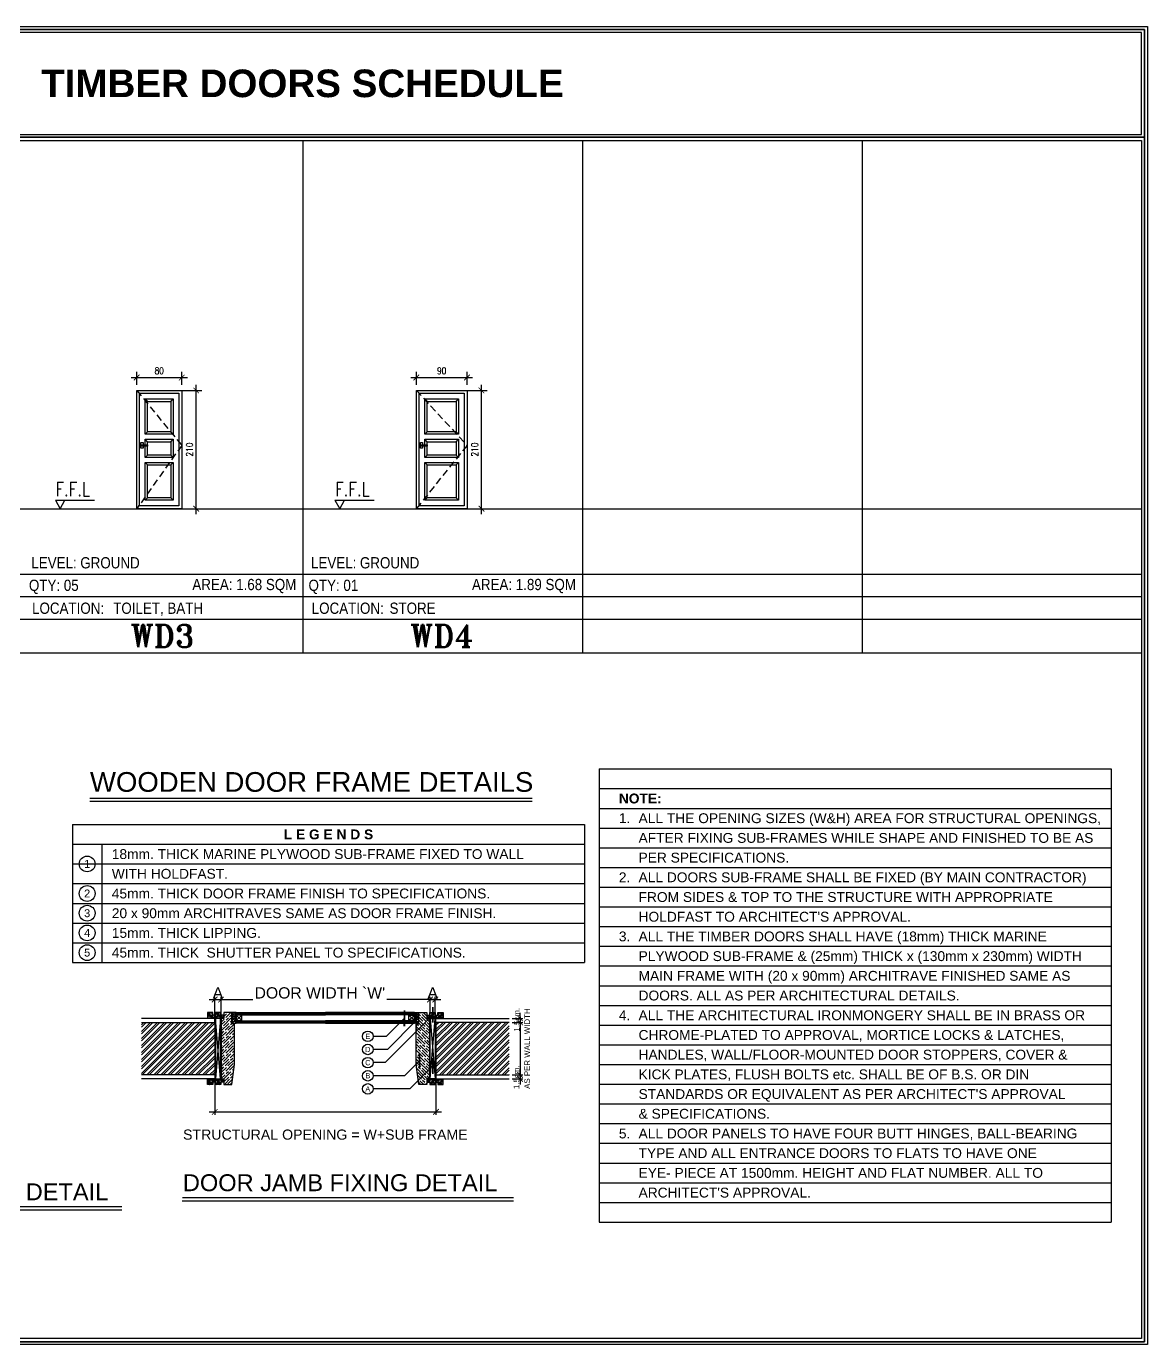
# Model space of a CAD drawing. Header units: centimetres. Extents: x 0 to 3002, y -2342 to 0.
# Drawn here: x 1010 to 3002, y -2342 to 0 of the extents above; entities that cross this region are included whole.
import ezdxf
from ezdxf.enums import TextEntityAlignment as Align

# ---------------------------------------------------------------- set-up
doc = ezdxf.new("R2010")
doc.units = ezdxf.units.CM
doc.header["$LTSCALE"] = 100
doc.header["$MEASUREMENT"] = 0
doc.header["$PDMODE"] = 67
doc.linetypes.add('HIDDEN', pattern=[0.375, 0.25, -0.125])
for name, color, linetype in [('DIM', 1, 'Continuous'), ('DIM IN', 1, 'Continuous'), ('DOOR', 1, 'Continuous'), ('ELEV.3', 2, 'Continuous'), ('FRAME', 7, 'Continuous'), ('HATCH', 8, 'Continuous'), ('KERBSTONE', 11, 'Continuous'), ('LVL', 2, 'Continuous'), ('MTEXT-1', 3, 'Continuous'), ('SCHEDULE LINES-01', 2, 'Continuous'), ('SCHEDULE LINES-02', 8, 'Continuous'), ('SCHEDULE LINES-03', 3, 'Continuous'), ('TEXT', 3, 'Continuous'), ('TXT', 7, 'Continuous'), ('WALL-02', 3, 'Continuous'), ('WALL-03', 2, 'Continuous'), ('WINDOW', 1, 'Continuous')]:
    doc.layers.add(name, color=color, linetype=linetype)
doc.styles.add('ART', font='arial.ttf')
doc.styles.add('ART-PS-1', font='arial.ttf', dxfattribs={"height": 20})
doc.styles.add('ART-PS-2', font='arialbd.ttf', dxfattribs={"height": 20})
doc.styles.add('ASA', font='romans.shx', dxfattribs={"width": 0.8})
doc.styles.add('DIM-TXT', font='arial.ttf')
doc.styles.add('ROMANS', font='romans')
doc.styles.add('ROMANT', font='romant__.ttf', dxfattribs={"width": 0.75, "height": 12})
doc.styles.add('S2', font='ROMANS.shx', dxfattribs={"width": 0.85, "height": 7.5})
doc.styles.add('WMF-Arial0', font='arialbd.ttf')
doc.dimstyles.new('AS-17-100', dxfattribs={"dimtxt": 18, "dimasz": 10, "dimexe": 10, "dimexo": 10, "dimgap": 6, "dimtad": 1, "dimtoh": 1, "dimdec": 0, "dimdsep": 46, "dimtxsty": 'ROMANS', "dimblk1": 'ARCHTICK', "dimblk2": 'ARCHTICK', "dimsah": 1, "dimcen": 25, "dimdle": 10, "dimclrd": 1, "dimclre": 1, "dimclrt": 2, "dimadec": 0, "dimazin": 0, "dimtfac": 1, "dimtdec": 0, "dimtofl": 0, "dimtmove": 2, "dimatfit": 3, "dimldrblk": 'ARCHTICK', "dimfxl": 1, "dimtolj": 1, "dimtzin": 0, "dimarcsym": 0})
doc.dimstyles.new('AS-20-100-FM', dxfattribs={"dimscale": 0, "dimtxt": 20, "dimasz": 15, "dimexe": 15, "dimexo": 10, "dimgap": 5, "dimtad": 1, "dimtoh": 1, "dimdec": 0, "dimlfac": 0.393701, "dimzin": 1, "dimdsep": 46, "dimlunit": 3, "dimtxsty": 'ASA', "dimblk1": 'ARCHTICK', "dimblk2": 'ARCHTICK', "dimsah": 1, "dimcen": 15, "dimdle": 15, "dimclrd": 1, "dimclre": 1, "dimclrt": 3, "dimadec": 0, "dimazin": 0, "dimtfac": 1, "dimtdec": 0, "dimtmove": 2, "dimatfit": 3, "dimldrblk": 'ARCHTICK', "dimfxl": 1, "dimtolj": 1, "dimtzin": 0, "dimarcsym": 0})
doc.dimstyles.new('DIM-2', dxfattribs={"dimscale": 0, "dimtxt": 18, "dimasz": 10, "dimexe": 5, "dimexo": 5, "dimgap": 5, "dimtad": 1, "dimdec": 0, "dimlfac": -0.393701, "dimzin": 1, "dimdsep": 46, "dimtxsty": 'DIM-TXT', "dimblk1": 'ARCHTICK', "dimblk2": 'ARCHTICK', "dimsah": 1, "dimcen": 15, "dimdle": 10, "dimclrd": 1, "dimclre": 1, "dimclrt": 3, "dimadec": 0, "dimazin": 0, "dimtfac": 1, "dimtdec": 0, "dimtmove": 2, "dimatfit": 3, "dimldrblk": 'ARCHTICK', "dimfxl": 1, "dimtolj": 1, "dimtzin": 0, "dimarcsym": 0})
pattern_1 = [(45, (303.569, 1956.637), (-6.18749, 6.18749), []), (45, (307.694, 1956.637), (-6.18749, 6.18749), [])]

# ---------------------------------------------------------------- blocks, each defined once
blk = doc.blocks.new('1W1W1W')
at = {"layer": 'SCHEDULE LINES-01'}
for points in [[(-40875.4, 1395.7, 0), (-40875.4, 3737.3, 0), (-37873.2, 3737.3, 0), (-37873.2, 1395.7, 0)], [(-40875.4, 1395.7, 0), (-40875.4, 3737.3, 0), (-37873.2, 3737.3, 0), (-37873.2, 1395.7, 0)], [(-40875.4, 1395.7, 0), (-40875.4, 3737.3, 0), (-37873.2, 3737.3, 0), (-37873.2, 1395.7, 0)], [(-40864.8, 1406.4, 0), (-40864.8, 3534.8, 0), (-37883.8, 3534.8, 0), (-37883.8, 1406.4, 0)], [(-40864.8, 1406.4, 0), (-40864.8, 3534.8, 0), (-37883.8, 3534.8, 0), (-37883.8, 1406.4, 0)], [(-40864.8, 1406.4, 0), (-40864.8, 3534.8, 0), (-37883.8, 3534.8, 0), (-37883.8, 1406.4, 0)]]:
    blk.add_polyline3d(points, close=True, dxfattribs=at)
blk.add_polyline3d([(-40864.8, 3545.5, 0), (-37883.8, 3545.5, 0), (-37883.8, 3726.6, 0), (-40864.8, 3726.6, 0)], dxfattribs=at)
blk.add_polyline3d([(-40864.8, 3545.5, 0), (-37883.8, 3545.5, 0), (-37883.8, 3726.6, 0), (-40864.8, 3726.6, 0)], dxfattribs=at)
blk.add_polyline3d([(-40864.8, 3545.5, 0), (-37883.8, 3545.5, 0), (-37883.8, 3726.6, 0), (-40864.8, 3726.6, 0)], dxfattribs=at)
at = {"layer": 'SCHEDULE LINES-02', "elevation": 0}
blk.add_lwpolyline([(-40870.1, 3731.9), (-37878.5, 3731.9), (-37878.5, 3540.2), (-37878.5, 1401), (-40870.1, 1401), (-40870.1, 3540.2), (-40870.1, 3731.9), (-37878.5, 3731.9), (-37878.5, 3540.2), (-37878.5, 1401), (-40870.1, 1401), (-40870.1, 3540.2), (-40870.1, 1401), (-37878.5, 1401), (-37878.5, 3540.2), (-37878.5, 3731.9)], close=True, dxfattribs=at)
at = {"layer": 'SCHEDULE LINES-02'}
blk.add_polyline3d([(-37878.5, 3540.2, 0), (-40870.1, 3540.2, 0)], close=True, dxfattribs=at)
blk.add_polyline3d([(-37878.5, 3540.2, 0), (-40870.1, 3540.2, 0)], close=True, dxfattribs=at)
blk.add_polyline3d([(-37878.5, 3540.2, 0), (-40870.1, 3540.2, 0)], close=True, dxfattribs=at)
blk = doc.blocks.new('_ARCHTICK')
at = {"color": 0, "linetype": 'ByBlock', "const_width": 0.15}
blk.add_lwpolyline([(-0.5, -0.5), (0.5, 0.5)], dxfattribs=at)
blk = doc.blocks.new('*D24')
at = {"layer": 'Defpoints', "color": 0, "transparency": 16777216}
for p in [(1286.1, -623.7), (1206.1, -646.7, 0), (1286.1, -646.7, 0)]:
    blk.add_point(p, dxfattribs=at)
at = {"layer": 'DIM IN', "color": 1, "lineweight": -2, "transparency": 16777216}
for p, q in [((1196.1, -623.7), (1296.1, -623.7)), ((1206.1, -636.7), (1206.1, -613.7)), ((1286.1, -636.7), (1286.1, -613.7))]:
    blk.add_line(p, q, dxfattribs=at)
at = {"layer": 'DIM IN', "color": 1, "lineweight": -2, "transparency": 16777216, "xscale": 10, "yscale": 10, "zscale": 10, "rotation": 180}
blk.add_blockref('_ARCHTICK', (1206.1, -623.7), dxfattribs=at)
at = {"layer": 'DIM IN', "color": 1, "lineweight": -2, "transparency": 16777216, "xscale": 10, "yscale": 10, "zscale": 10}
blk.add_blockref('_ARCHTICK', (1286.1, -623.7), dxfattribs=at)
at = {"layer": 'DIM IN', "color": 2, "transparency": 16777216, "insert": (1246.1, -611.7), "char_height": 12, "attachment_point": 5, "style": 'ASA'}
blk.add_mtext('\\A1;80', dxfattribs=at)
blk = doc.blocks.new('*D23')
at = {"layer": 'Defpoints', "color": 0, "transparency": 16777216}
for p in [(1267.6, -646.7, 0), (1311.7, -646.7), (1267.6, -856.7, 0)]:
    blk.add_point(p, dxfattribs=at)
at = {"layer": 'DIM IN', "color": 1, "lineweight": -2, "transparency": 16777216}
for p, q in [((1277.6, -646.7), (1321.7, -646.7)), ((1311.7, -866.7), (1311.7, -636.7)), ((1277.6, -856.7), (1321.7, -856.7))]:
    blk.add_line(p, q, dxfattribs=at)
at = {"layer": 'DIM IN', "color": 1, "lineweight": -2, "transparency": 16777216, "xscale": 10, "yscale": 10, "zscale": 10}
for p, rotation in [((1311.7, -646.7), 90), ((1311.7, -856.7), 270)]:
    blk.add_blockref('_ARCHTICK', p, dxfattribs=dict(at, rotation=rotation))
at = {"layer": 'DIM IN', "color": 2, "transparency": 16777216, "insert": (1299.7, -751.7), "char_height": 12, "attachment_point": 5, "rotation": 90, "style": 'ASA'}
blk.add_mtext('\\A1;210', dxfattribs=at)
blk = doc.blocks.new('*D4')
at = {"layer": 'Defpoints', "color": 0, "transparency": 16777216}
for p in [(429.6, 2090.6), (418.3, 2057), (429.6, 2057)]:
    blk.add_point(p, dxfattribs=at)
at = {"layer": 'DIM', "color": 1, "lineweight": -2, "transparency": 16777216}
for p, q in [((408.3, 2090.6), (439.6, 2090.6)), ((418.3, 2062), (418.3, 2095.6)), ((429.6, 2062), (429.6, 2095.6))]:
    blk.add_line(p, q, dxfattribs=at)
at = {"layer": 'DIM', "color": 1, "lineweight": -2, "transparency": 16777216, "xscale": 10, "yscale": 10, "zscale": 10, "rotation": 180}
blk.add_blockref('_ARCHTICK', (418.3, 2090.6), dxfattribs=at)
at = {"layer": 'DIM', "color": 1, "lineweight": -2, "transparency": 16777216, "xscale": 10, "yscale": 10, "zscale": 10}
blk.add_blockref('_ARCHTICK', (429.6, 2090.6), dxfattribs=at)
at = {"layer": 'DIM', "color": 3, "transparency": 16777216, "insert": (423.9, 2102.2), "char_height": 20, "attachment_point": 5, "style": 'DIM-TXT'}
blk.add_mtext('\\A1;A', dxfattribs=at)
blk = doc.blocks.new('*D5')
at = {"layer": 'Defpoints', "color": 0, "transparency": 16777216}
for p in [(800.8, 2090.6), (429.6, 2057), (800.8, 2057)]:
    blk.add_point(p, dxfattribs=at)
at = {"layer": 'DIM', "color": 1, "lineweight": -2, "transparency": 16777216}
for p, q in [((419.6, 2090.6), (485.8, 2090.6)), ((429.6, 2062), (429.6, 2095.6)), ((810.8, 2090.6), (724.2, 2090.6)), ((800.8, 2062), (800.8, 2095.6))]:
    blk.add_line(p, q, dxfattribs=at)
at = {"layer": 'DIM', "color": 1, "lineweight": -2, "transparency": 16777216, "xscale": 10, "yscale": 10, "zscale": 10, "rotation": 180}
blk.add_blockref('_ARCHTICK', (429.6, 2090.6), dxfattribs=at)
at = {"layer": 'DIM', "color": 1, "lineweight": -2, "transparency": 16777216, "xscale": 10, "yscale": 10, "zscale": 10}
blk.add_blockref('_ARCHTICK', (800.8, 2090.6), dxfattribs=at)
at = {"layer": 'DIM', "color": 3, "transparency": 16777216, "insert": (605, 2102.2), "char_height": 20, "attachment_point": 5, "style": 'DIM-TXT'}
blk.add_mtext("\\A1;DOOR WIDTH `W'", dxfattribs=at)
blk = doc.blocks.new('*D6')
at = {"layer": 'Defpoints', "color": 0, "transparency": 16777216}
for p in [(810.1, 2090.6), (800.8, 2057), (810.1, 2057)]:
    blk.add_point(p, dxfattribs=at)
at = {"layer": 'DIM', "color": 1, "lineweight": -2, "transparency": 16777216}
for p, q in [((800.8, 2090.6), (790.8, 2090.6)), ((800.8, 2062), (800.8, 2095.6)), ((800.8, 2090.6), (810.1, 2090.6)), ((810.1, 2062), (810.1, 2095.6)), ((810.1, 2090.6), (820.1, 2090.6))]:
    blk.add_line(p, q, dxfattribs=at)
at = {"layer": 'DIM', "color": 1, "lineweight": -2, "transparency": 16777216, "xscale": 10, "yscale": 10, "zscale": 10}
blk.add_blockref('_ARCHTICK', (800.8, 2090.6), dxfattribs=at)
at = {"layer": 'DIM', "color": 1, "lineweight": -2, "transparency": 16777216, "xscale": 10, "yscale": 10, "zscale": 10, "rotation": 180}
blk.add_blockref('_ARCHTICK', (810.1, 2090.6), dxfattribs=at)
at = {"layer": 'DIM', "color": 3, "transparency": 16777216, "insert": (805.5, 2102.2), "char_height": 20, "attachment_point": 5, "style": 'DIM-TXT'}
blk.add_mtext('\\A1;A', dxfattribs=at)
blk = doc.blocks.new('*D12')
at = {"layer": 'Defpoints', "color": 0, "transparency": 16777216}
for p in [(941.7, 2057), (941.7, 2050), (960.8, 2050)]:
    blk.add_point(p, dxfattribs=at)
at = {"layer": 'DIM', "color": 1, "lineweight": -2, "transparency": 16777216}
for p, q in [((960.8, 2057), (960.8, 2067)), ((946.7, 2057), (965.8, 2057)), ((946.7, 2050), (965.8, 2050)), ((960.8, 2057), (960.8, 2050)), ((960.8, 2050), (960.8, 2040))]:
    blk.add_line(p, q, dxfattribs=at)
at = {"layer": 'DIM', "color": 1, "lineweight": -2, "transparency": 16777216, "xscale": 10, "yscale": 10, "zscale": 10}
for p, rotation in [((960.8, 2057), 270), ((960.8, 2050), 90)]:
    blk.add_blockref('_ARCHTICK', p, dxfattribs=dict(at, rotation=rotation))
at = {"layer": 'DIM', "color": 3, "transparency": 16777216, "insert": (955, 2054.6), "char_height": 10, "attachment_point": 5, "rotation": 90, "style": 'DIM-TXT'}
blk.add_mtext('\\A1;1.5cm.', dxfattribs=at)
blk = doc.blocks.new('*D13')
at = {"layer": 'Defpoints', "color": 0, "transparency": 16777216}
for p in [(941.7, 2050), (941.7, 1956.6), (960.8, 1956.6)]:
    blk.add_point(p, dxfattribs=at)
at = {"layer": 'DIM', "color": 1, "lineweight": -2, "transparency": 16777216}
for p, q in [((946.7, 2050), (965.8, 2050)), ((960.8, 2060), (960.8, 1946.6)), ((946.7, 1956.6), (965.8, 1956.6))]:
    blk.add_line(p, q, dxfattribs=at)
at = {"layer": 'DIM', "color": 1, "lineweight": -2, "transparency": 16777216, "xscale": 10, "yscale": 10, "zscale": 10}
for p, rotation in [((960.8, 2050), 90), ((960.8, 1956.6), 270)]:
    blk.add_blockref('_ARCHTICK', p, dxfattribs=dict(at, rotation=rotation))
at = {"layer": 'DIM', "color": 3, "transparency": 16777216, "insert": (973.4, 2003.3), "char_height": 10, "attachment_point": 5, "rotation": 90, "style": 'DIM-TXT'}
blk.add_mtext('\\A1;AS PER WALL WIDTH', dxfattribs=at)
blk = doc.blocks.new('*D14')
at = {"layer": 'Defpoints', "color": 0, "transparency": 16777216}
for p in [(941.7, 1956.6), (941.7, 1949.6), (960.8, 1949.6)]:
    blk.add_point(p, dxfattribs=at)
at = {"layer": 'DIM', "color": 1, "lineweight": -2, "transparency": 16777216}
for p, q in [((946.7, 1956.6), (965.8, 1956.6)), ((946.7, 1949.6), (965.8, 1949.6)), ((960.8, 1956.6), (960.8, 1966.6)), ((960.8, 1956.6), (960.8, 1949.6)), ((960.8, 1949.6), (960.8, 1939.6))]:
    blk.add_line(p, q, dxfattribs=at)
at = {"layer": 'DIM', "color": 1, "lineweight": -2, "transparency": 16777216, "xscale": 10, "yscale": 10, "zscale": 10}
for p, rotation in [((960.8, 1956.6), 270), ((960.8, 1949.6), 90)]:
    blk.add_blockref('_ARCHTICK', p, dxfattribs=dict(at, rotation=rotation))
at = {"layer": 'DIM', "color": 3, "transparency": 16777216, "insert": (954.5, 1952.4), "char_height": 10, "attachment_point": 5, "rotation": 90, "style": 'DIM-TXT'}
blk.add_mtext('\\A1;1.5cm.', dxfattribs=at)
blk = doc.blocks.new('*D15')
at = {"layer": 'Defpoints', "color": 0, "transparency": 16777216}
for p in [(418.3, 1956.6), (811.3, 1956.6), (811.3, 1891)]:
    blk.add_point(p, dxfattribs=at)
at = {"layer": 'DIM', "color": 1, "lineweight": -2, "transparency": 16777216}
for p, q in [((418.3, 1951.6), (418.3, 1886)), ((811.3, 1951.6), (811.3, 1886)), ((408.3, 1891), (821.3, 1891))]:
    blk.add_line(p, q, dxfattribs=at)
at = {"layer": 'DIM', "color": 1, "lineweight": -2, "transparency": 16777216, "xscale": 10, "yscale": 10, "zscale": 10, "rotation": 180}
blk.add_blockref('_ARCHTICK', (418.3, 1891), dxfattribs=at)
at = {"layer": 'DIM', "color": 1, "lineweight": -2, "transparency": 16777216, "xscale": 10, "yscale": 10, "zscale": 10}
blk.add_blockref('_ARCHTICK', (811.3, 1891), dxfattribs=at)
at = {"layer": 'DIM', "color": 3, "transparency": 16777216, "insert": (614.8, 1850.5), "char_height": 18, "attachment_point": 5, "style": 'DIM-TXT'}
blk.add_mtext('\\A1;STRUCTURAL OPENING = W+SUB FRAME', dxfattribs=at)
blk = doc.blocks.new('*D68')
at = {"layer": 'Defpoints', "color": 0, "transparency": 16777216}
for p in [(1792.9, -623.7), (1702.9, -646.7, 0), (1792.9, -646.7, 0)]:
    blk.add_point(p, dxfattribs=at)
at = {"layer": 'DIM IN', "color": 1, "lineweight": -2, "transparency": 16777216}
for p, q in [((1692.9, -623.7), (1802.9, -623.7)), ((1702.9, -636.7), (1702.9, -613.7)), ((1792.9, -636.7), (1792.9, -613.7))]:
    blk.add_line(p, q, dxfattribs=at)
at = {"layer": 'DIM IN', "color": 1, "lineweight": -2, "transparency": 16777216, "xscale": 10, "yscale": 10, "zscale": 10, "rotation": 180}
blk.add_blockref('_ARCHTICK', (1702.9, -623.7), dxfattribs=at)
at = {"layer": 'DIM IN', "color": 1, "lineweight": -2, "transparency": 16777216, "xscale": 10, "yscale": 10, "zscale": 10}
blk.add_blockref('_ARCHTICK', (1792.9, -623.7), dxfattribs=at)
at = {"layer": 'DIM IN', "color": 2, "transparency": 16777216, "insert": (1747.9, -611.7), "char_height": 12, "attachment_point": 5, "style": 'ASA'}
blk.add_mtext('\\A1;90', dxfattribs=at)
blk = doc.blocks.new('*D67')
at = {"layer": 'Defpoints', "color": 0, "transparency": 16777216}
for p in [(1774.4, -646.7, 0), (1818.6, -646.7), (1774.4, -856.7, 0)]:
    blk.add_point(p, dxfattribs=at)
at = {"layer": 'DIM IN', "color": 1, "lineweight": -2, "transparency": 16777216}
for p, q in [((1784.4, -646.7), (1828.6, -646.7)), ((1818.6, -866.7), (1818.6, -636.7)), ((1784.4, -856.7), (1828.6, -856.7))]:
    blk.add_line(p, q, dxfattribs=at)
at = {"layer": 'DIM IN', "color": 1, "lineweight": -2, "transparency": 16777216, "xscale": 10, "yscale": 10, "zscale": 10}
for p, rotation in [((1818.6, -646.7), 90), ((1818.6, -856.7), 270)]:
    blk.add_blockref('_ARCHTICK', p, dxfattribs=dict(at, rotation=rotation))
at = {"layer": 'DIM IN', "color": 2, "transparency": 16777216, "insert": (1806.6, -751.7), "char_height": 12, "attachment_point": 5, "rotation": 90, "style": 'ASA'}
blk.add_mtext('\\A1;210', dxfattribs=at)
blk = doc.blocks.new('A$C72870D31')
at = {"layer": 'HATCH'}
h = blk.add_hatch(dxfattribs=at)
h.set_pattern_fill('GOST_WOOD', color=256, scale=0.93338, angle=45, style=0)
h.set_pattern_definition([(45, (433.66, 2057.9086), (-3.96, 3.96), [9.3338, -1.8668]), (45, (431.02, 2057.9086), (-3.96, 3.96), [5.6003, -1.4001, 2.8001, -1.4001]), (45, (427.72, 2057.2486), (-3.96, 3.96), [9.3338, -1.8668])])
h.paths.add_polyline_path([(405.66, 2057.91), (433.66, 2057.91), (433.66, 2062.58), (428.99, 2062.58), (428.99, 2067.24), (419.66, 2067.24), (419.66, 2062.58), (414.99, 2062.58), (414.99, 2067.24), (405.66, 2067.24)])
h = blk.add_hatch(dxfattribs=at)
h.set_pattern_fill('GOST_WOOD', color=256, scale=1.86676, angle=45, style=0)
h.set_pattern_definition([(45, (433.66, 1939.369), (-7.92, 7.92), [18.6676, -3.7335]), (45, (428.38, 1939.369), (-7.92, 7.92), [11.2006, -2.8001, 5.6003, -2.8001]), (45, (421.78, 1938.049), (-7.92, 7.92), [18.6676, -3.7335])])
h.paths.add_polyline_path([(453.26, 1975.43), (453.26, 2047.54), (448.59, 2047.54), (448.59, 2067.24), (434.59, 2067.24), (434.59, 2056.98), (429.93, 2056.98), (429.93, 1949.64), (434.59, 1949.64), (434.59, 1939.37), (448.59, 1939.37)])
h = blk.add_hatch(dxfattribs=at)
h.set_pattern_fill('GOST_WOOD', color=256, scale=1.86676, angle=45, style=0)
h.set_pattern_definition([(135, (795.905, 1939.369), (7.92, 7.92), [18.6676, -3.7335]), (135, (801.185, 1939.369), (7.92, 7.92), [11.2006, -2.8001, 5.6003, -2.8001]), (135, (807.785, 1938.049), (7.92, 7.92), [18.6676, -3.7335])])
h.paths.add_polyline_path([(776.3, 1975.43), (776.3, 2047.54), (780.97, 2047.54), (780.97, 2067.24), (794.97, 2067.24), (794.97, 2056.98), (799.64, 2056.98), (799.64, 1949.64), (794.97, 1949.64), (794.97, 1939.37), (780.97, 1939.37)])
h = blk.add_hatch(dxfattribs=at)
h.set_pattern_fill('GOST_WOOD', color=256, scale=0.93338, angle=45, style=0)
h.set_pattern_definition([(135, (795.9046, 2057.9086), (3.96, 3.96), [9.3338, -1.8668]), (135, (798.5446, 2057.9086), (3.96, 3.96), [5.6003, -1.4001, 2.8001, -1.4001]), (135, (801.8446, 2057.2486), (3.96, 3.96), [9.3338, -1.8668])])
h.paths.add_polyline_path([(823.91, 2057.91), (795.9, 2057.91), (795.9, 2062.58), (800.57, 2062.58), (800.57, 2067.24), (809.91, 2067.24), (809.91, 2062.58), (814.57, 2062.58), (814.57, 2067.24), (823.91, 2067.24)])
h = blk.add_hatch(dxfattribs=at)
h.set_pattern_fill('ANSI32', color=256, scale=23.3345, style=0)
h.set_pattern_definition(pattern_1)
h.paths.add_polyline_path([(418.26, 1956.64), (287.91, 1956.64), (287.91, 2049.97), (418.26, 2049.97)])
h = blk.add_hatch(dxfattribs=at)
h.set_pattern_fill('ANSI32', color=256, scale=23.3345, style=0)
h.set_pattern_definition(pattern_1)
h.paths.add_polyline_path([(811.31, 1956.64), (941.66, 1956.64), (941.66, 2049.97), (811.31, 2049.97)])
h = blk.add_hatch(dxfattribs=at)
h.set_pattern_fill('GOST_WOOD', color=256, scale=0.93338, angle=45, style=0)
h.set_pattern_definition([(45, (433.66, 1939.3693), (-3.96, 3.96), [9.3338, -1.8668]), (45, (431.02, 1939.3693), (-3.96, 3.96), [5.6003, -1.4001, 2.8001, -1.4001]), (45, (427.72, 1938.7093), (-3.96, 3.96), [9.3338, -1.8668])])
h.paths.add_polyline_path([(405.66, 1948.7), (405.66, 1939.37), (414.99, 1939.37), (414.99, 1944.04), (419.66, 1944.04), (419.66, 1939.37), (428.99, 1939.37), (428.99, 1944.04), (433.66, 1944.04), (433.66, 1948.7)])
h = blk.add_hatch(dxfattribs=at)
h.set_pattern_fill('GOST_WOOD', color=256, scale=0.93338, angle=45, style=0)
h.set_pattern_definition([(135, (795.9046, 1939.3693), (3.96, 3.96), [9.3338, -1.8668]), (135, (798.5446, 1939.3693), (3.96, 3.96), [5.6003, -1.4001, 2.8001, -1.4001]), (135, (801.8446, 1938.7093), (3.96, 3.96), [9.3338, -1.8668])])
h.paths.add_polyline_path([(795.9, 1948.7), (795.9, 1944.04), (800.57, 1944.04), (800.57, 1939.37), (809.91, 1939.37), (809.91, 1944.04), (814.57, 1944.04), (814.57, 1939.37), (823.91, 1939.37), (823.91, 1948.7)])
for p, q in [((1101.34, 2500.12), (2011.34, 2500.12)), ((1101.34, 2500.12), (1101.34, 1695.12)), ((2011.34, 2500.12), (2011.34, 1695.12)), ((165.37, 2401.37), (1075.37, 2401.37)), ((165.37, 2401.37), (165.37, 2156.37)), ((1075.37, 2401.37), (1075.37, 2156.37)), ((165.37, 2366.37), (1075.37, 2366.37)), ((165.37, 2156.37), (1075.37, 2156.37)), ((1101.34, 1695.12), (2011.34, 1695.12))]:
    blk.add_line(p, q)
at = {"layer": 'Defpoints', "color": 250}
for p, q in [((1101.34, 2465.12), (2011.34, 2465.12)), ((1101.34, 2430.12), (2011.34, 2430.12)), ((1101.34, 2395.12), (2011.34, 2395.12)), ((1101.34, 2360.12), (2011.34, 2360.12)), ((165.37, 2331.37), (1075.37, 2331.37)), ((1101.34, 2325.12), (2011.34, 2325.12)), ((1101.34, 2290.12), (2011.34, 2290.12)), ((1101.34, 2255.12), (2011.34, 2255.12)), ((1101.34, 2220.12), (2011.34, 2220.12)), ((1101.34, 2185.12), (2011.34, 2185.12)), ((1101.34, 2150.12), (2011.34, 2150.12)), ((1101.34, 2115.12), (2011.34, 2115.12)), ((1101.34, 2080.12), (2011.34, 2080.12)), ((1101.34, 2045.12), (2011.34, 2045.12)), ((1101.34, 2010.12), (2011.34, 2010.12)), ((1101.34, 1975.12), (2011.34, 1975.12)), ((1101.34, 1940.12), (2011.34, 1940.12)), ((1101.34, 1905.12), (2011.34, 1905.12)), ((1101.34, 1870.12), (2011.34, 1870.12)), ((1101.34, 1835.12), (2011.34, 1835.12)), ((1101.34, 1800.12), (2011.34, 1800.12)), ((1101.34, 1765.12), (2011.34, 1765.12)), ((1101.34, 1730.12), (2011.34, 1730.12))]:
    blk.add_line(p, q, dxfattribs=at)
at = {"layer": 'DIM', "color": 7, "const_width": 1.03, "elevation": 0}
for points in [[(806.68, 2063.38, -1), (805.36, 2063.38, -1)], [(755.83, 2057.34, -1), (754.51, 2057.34, -1)], [(776.93, 2052.94, -1), (775.61, 2052.94, -1)], [(782.81, 1981.92, -1), (781.49, 1981.92, -1)], [(806.32, 1972.55, -1), (805, 1972.55, -1)]]:
    blk.add_lwpolyline(points, format="xyb", close=True, dxfattribs=at)
at = {"layer": 'DIM'}
for centre, radius in [((191.62, 2331.37), 14), ((191.62, 2278.87), 14), ((191.62, 2243.87), 14), ((191.62, 2208.87), 14), ((191.62, 2173.87), 14), ((690.29, 2025.14, 0), 9.33), ((690.29, 2001.8, 0), 9.33), ((690.29, 1978.47, 0), 9.33), ((690.29, 1955.13, 0), 9.33), ((690.29, 1931.8, 0), 9.33)]:
    blk.add_circle(centre, radius, dxfattribs=at)
at = {"layer": 'DIM', "color": 7}
for points in [[(805.8, 2062.2, 0), (805.83, 2062.2, 0), (805.81, 2062.1, 0)], [(755.17, 2057.32, 0), (755.17, 2057.36, 0), (755.28, 2057.34, 0)], [(776.28, 2052.93, 0), (776.25, 2052.95, 0), (776.31, 2053.03, 0)], [(782.16, 1981.91, 0), (782.13, 1981.93, 0), (782.2, 1982.02, 0)], [(805.68, 1972.54, 0), (805.65, 1972.56, 0), (805.71, 1972.65, 0)]]:
    blk.add_solid(points, dxfattribs=at)
at = {"layer": 'FRAME', "color": 8}
for p, q in [((456.57, 2067.24, 0), (614.78, 2067.24, 0)), ((773, 2067.24, 0), (614.78, 2067.24, 0)), ((614.78, 2048.47, 0), (456.57, 2048.47, 0)), ((614.78, 2048.47, 0), (773, 2048.47, 0))]:
    blk.add_line(p, q, dxfattribs=at)
at = {"layer": 'FRAME', "color": 8, "elevation": 0}
for points in [[(456.57, 2065.74), (614.78, 2065.74)], [(456.57, 2064.56), (614.78, 2064.56)], [(456.57, 2063.39), (614.78, 2063.39)], [(456.57, 2062.55), (466.54, 2053.17)], [(456.57, 2053.17), (466.54, 2062.55)], [(773, 2065.74), (614.78, 2065.74)], [(773, 2064.56), (614.78, 2064.56)], [(773, 2063.39), (614.78, 2063.39)], [(773, 2062.55), (763.03, 2053.17)], [(773, 2053.17), (763.03, 2062.55)], [(456.57, 2052.41), (614.78, 2052.41)], [(456.57, 2051.24), (614.78, 2051.24)], [(456.57, 2050.07), (614.78, 2050.07)], [(773, 2052.41), (614.78, 2052.41)], [(773, 2051.24), (614.78, 2051.24)], [(773, 2050.07), (614.78, 2050.07)]]:
    blk.add_lwpolyline(points, dxfattribs=at)
for points in [[(466.54, 2062.55), (456.57, 2062.55), (456.57, 2053.17), (466.54, 2053.17)], [(763.03, 2062.55), (773, 2062.55), (773, 2053.17), (763.03, 2053.17)]]:
    blk.add_lwpolyline(points, close=True, dxfattribs=at)
at = {"layer": 'HATCH'}
for p, q in [((428.76, 2056.98, 0), (419.43, 1949.64, 0)), ((428.76, 1949.64, 0), (419.43, 2056.98, 0)), ((800.8, 2056.98, 0), (810.14, 1949.64, 0)), ((800.8, 1949.64, 0), (810.14, 2056.98, 0))]:
    blk.add_line(p, q, dxfattribs=at)
at = {"layer": 'HATCH', "elevation": 0}
for points in [[(418.26, 2049.97), (418.26, 2056.98), (287.91, 2056.98)], [(811.31, 2049.97), (811.31, 2056.98), (941.66, 2056.98)], [(418.26, 1956.64), (418.26, 1949.64), (287.91, 1949.64)], [(811.31, 1956.64), (811.31, 1949.64), (941.66, 1949.64)]]:
    blk.add_lwpolyline(points, dxfattribs=at)
for points in [[(428.76, 2056.98), (419.43, 2056.98), (419.43, 1949.64), (428.76, 1949.64)], [(800.8, 2056.98), (810.14, 2056.98), (810.14, 1949.64), (800.8, 1949.64)]]:
    blk.add_lwpolyline(points, close=True, dxfattribs=at)
at = {"layer": 'HATCH'}
for centre, start, end in [((476.71, 2066.75, 0), 178.9132, 222.21513), ((442.46, 2089.94, 0), 285.06972, 301.2488), ((442.46, 2085.81, 0), 285.06972, 301.2488), ((479.09, 2067.9, 0), 181.3773, 214.1106), ((481.53, 2069.88, 0), 185.57192, 203.41562), ((752.85, 2066.75, 0), 317.78487, 1.0868), ((748.04, 2069.88, 0), 336.58438, 354.42808), ((750.48, 2067.9, 0), 325.8894, 358.6227), ((787.11, 2089.94, 0), 238.7512, 254.93028), ((787.11, 2085.81, 0), 238.7512, 254.93028), ((437.33, 2078.78, 0), 296.65373, 315.0204), ((437.33, 2074.96, 0), 296.65373, 315.0204), ((475.94, 2059.49, 0), 193.81659, 203.88923), ((792.24, 2078.78, 0), 224.9796, 243.34627), ((792.24, 2074.96, 0), 224.9796, 243.34627), ((753.62, 2059.49, 0), 336.11077, 346.18341)]:
    blk.add_arc(centre, 27.2, start, end, dxfattribs=at)
at = {"layer": 'MTEXT-1', "color": 6}
for p, q in [((982.07, 2447.85), (196.6, 2447.85)), ((949.27, 1738.48), (360.99, 1738.48)), ((253.27, 1722.32), (-343.41, 1722.32))]:
    blk.add_line(p, q, dxfattribs=at)
at = {"layer": 'MTEXT-1', "color": 1}
for p, q in [((982.07, 2442.02), (196.6, 2442.02)), ((253.27, 1716.48), (-343.41, 1716.48)), ((949.27, 1732.64), (360.42, 1732.64))]:
    blk.add_line(p, q, dxfattribs=at)
at = {"layer": 'MTEXT-1'}
for p, q in [((217.87, 2366.37), (217.87, 2156.37)), ((165.37, 2296.37), (1075.37, 2296.37)), ((165.37, 2261.37), (1075.37, 2261.37)), ((165.37, 2226.37), (1075.37, 2226.37)), ((165.37, 2191.37), (1075.37, 2191.37))]:
    blk.add_line(p, q, dxfattribs=at)
at = {"layer": 'WALL-02', "elevation": 0}
for points in [[(287.91, 2049.97), (418.26, 2049.97), (418.26, 1956.64), (287.91, 1956.64)], [(941.66, 2049.97), (811.31, 2049.97), (811.31, 1956.64), (941.66, 1956.64)]]:
    blk.add_lwpolyline(points, dxfattribs=at)
at = {"layer": 'WALL-03', "elevation": 0}
for points in [[(405.66, 2057.91), (433.66, 2057.91), (433.66, 2062.58), (428.99, 2062.58), (428.99, 2067.24), (419.66, 2067.24), (419.66, 2062.58), (414.99, 2062.58), (414.99, 2067.24), (405.66, 2067.24), (405.66, 2057.91)], [(453.26, 1975.43), (453.26, 2047.54), (448.59, 2047.54), (448.59, 2067.24), (434.59, 2067.24), (434.59, 2056.98), (429.93, 2056.98), (429.93, 1949.64), (434.59, 1949.64), (434.59, 1939.37), (448.59, 1939.37), (453.26, 1975.43)], [(776.3, 1975.43), (776.3, 2047.54), (780.97, 2047.54), (780.97, 2067.24), (794.97, 2067.24), (794.97, 2056.98), (799.64, 2056.98), (799.64, 1949.64), (794.97, 1949.64), (794.97, 1939.37), (780.97, 1939.37), (776.3, 1975.43)], [(823.91, 2057.91), (795.9, 2057.91), (795.9, 2062.58), (800.57, 2062.58), (800.57, 2067.24), (809.91, 2067.24), (809.91, 2062.58), (814.57, 2062.58), (814.57, 2067.24), (823.91, 2067.24), (823.91, 2057.91)], [(405.66, 1948.7), (433.66, 1948.7), (433.66, 1944.04), (428.99, 1944.04), (428.99, 1939.37), (419.66, 1939.37), (419.66, 1944.04), (414.99, 1944.04), (414.99, 1939.37), (405.66, 1939.37), (405.66, 1948.7)], [(823.91, 1948.7), (795.9, 1948.7), (795.9, 1944.04), (800.57, 1944.04), (800.57, 1939.37), (809.91, 1939.37), (809.91, 1944.04), (814.57, 1944.04), (814.57, 1939.37), (823.91, 1939.37), (823.91, 1948.7)]]:
    blk.add_lwpolyline(points, dxfattribs=at)
for points in [[(449.53, 2067.24), (449.53, 2048.47), (456.57, 2048.47), (456.57, 2067.24)], [(780.04, 2067.24), (780.04, 2048.47), (773, 2048.47), (773, 2067.24)]]:
    blk.add_lwpolyline(points, close=True, dxfattribs=at)
at = {"layer": 'MTEXT-1', "color": 6, "style": 'ART-PS-1'}
for s, height, p in [('WOODEN DOOR FRAME DETAILS', 35, (196.6, 2459.52)), ('DOOR JAMB FIXING DETAIL', 30, (361.68, 1750.14)), ('DOOR HEAD FIXING DETAIL', 30, (-334.32, 1733.98))]:
    blk.add_text(s, height=height, dxfattribs=at).set_placement(p)
at = {"layer": 'MTEXT-1'}
for s, style, p in [('NOTE:', 'ART-PS-2', (1136.34, 2447.62)), ('1.', 'ART-PS-1', (1136.34, 2412.62)), ('ALL THE OPENING SIZES (W&H) AREA FOR STRUCTURAL OPENINGS,', 'ART-PS-1', (1171.34, 2412.62)), ('AFTER FIXING SUB-FRAMES WHILE SHAPE AND FINISHED TO BE AS', 'ART-PS-1', (1171.34, 2377.62)), ('18mm. THICK MARINE PLYWOOD SUB-FRAME FIXED TO WALL', 'ART-PS-1', (235.37, 2348.87)), ('PER SPECIFICATIONS.', 'ART-PS-1', (1171.34, 2342.62)), ('WITH HOLDFAST.', 'ART-PS-1', (235.37, 2313.87)), ('2.', 'ART-PS-1', (1136.34, 2307.62)), ('ALL DOORS SUB-FRAME SHALL BE FIXED (BY MAIN CONTRACTOR)', 'ART-PS-1', (1171.34, 2307.62)), ('45mm. THICK DOOR FRAME FINISH TO SPECIFICATIONS.', 'ART-PS-1', (235.37, 2278.87)), ('FROM SIDES & TOP TO THE STRUCTURE WITH APPROPRIATE', 'ART-PS-1', (1171.34, 2272.62)), ('20 x 90mm ARCHITRAVES SAME AS DOOR FRAME FINISH.', 'ART-PS-1', (235.37, 2243.87)), ("HOLDFAST TO ARCHITECT'S APPROVAL.", 'ART-PS-1', (1171.34, 2237.62)), ('15mm. THICK LIPPING.', 'ART-PS-1', (235.37, 2208.87)), ('3.', 'ART-PS-1', (1136.34, 2202.62)), ('ALL THE TIMBER DOORS SHALL HAVE (18mm) THICK MARINE', 'ART-PS-1', (1171.34, 2202.62)), ('45mm. THICK  SHUTTER PANEL TO SPECIFICATIONS.', 'ART-PS-1', (235.37, 2173.87)), ('PLYWOOD SUB-FRAME & (25mm) THICK x (130mm x 230mm) WIDTH', 'ART-PS-1', (1171.34, 2167.62)), ('MAIN FRAME WITH (20 x 90mm) ARCHITRAVE FINISHED SAME AS', 'ART-PS-1', (1171.34, 2132.62)), ('DOORS. ALL AS PER ARCHITECTURAL DETAILS.', 'ART-PS-1', (1171.34, 2097.62)), ('4.', 'ART-PS-1', (1136.34, 2062.62)), ('ALL THE ARCHITECTURAL IRONMONGERY SHALL BE IN BRASS OR', 'ART-PS-1', (1171.34, 2062.62)), ('CHROME-PLATED TO APPROVAL, MORTICE LOCKS & LATCHES,', 'ART-PS-1', (1171.34, 2027.62)), ('HANDLES, WALL/FLOOR-MOUNTED DOOR STOPPERS, COVER &', 'ART-PS-1', (1171.34, 1992.62)), ('KICK PLATES, FLUSH BOLTS etc. SHALL BE OF B.S. OR DIN', 'ART-PS-1', (1171.34, 1957.62)), ("STANDARDS OR EQUIVALENT AS PER ARCHITECT'S APPROVAL", 'ART-PS-1', (1171.34, 1922.62)), ('& SPECIFICATIONS.', 'ART-PS-1', (1171.34, 1887.62)), ('5.', 'ART-PS-1', (1136.34, 1852.62)), ('ALL DOOR PANELS TO HAVE FOUR BUTT HINGES, BALL-BEARING', 'ART-PS-1', (1171.34, 1852.62)), ('TYPE AND ALL ENTRANCE DOORS TO FLATS TO HAVE ONE', 'ART-PS-1', (1171.34, 1817.62)), ('EYE- PIECE AT 1500mm. HEIGHT AND FLAT NUMBER. ALL TO', 'ART-PS-1', (1171.34, 1782.62)), ("ARCHITECT'S APPROVAL.", 'ART-PS-1', (1171.34, 1747.62))]:
    blk.add_text(s, height=17.5, dxfattribs=dict(at, style=style)).set_placement(p, align=Align.MIDDLE_LEFT)
for s, height, style, p in [('L E G E N D S', 17.5, 'ART-PS-2', (620.37, 2383.87)), ('1', 14, 'ART-PS-1', (191.62, 2331.37)), ('2', 14, 'ART-PS-1', (191.62, 2278.87)), ('3', 14, 'ART-PS-1', (191.62, 2243.87)), ('4', 14, 'ART-PS-1', (191.62, 2208.87)), ('5', 14, 'ART-PS-1', (191.62, 2173.87)), ('E', 9.33, 'ART-PS-1', (690.29, 2025.14, 0)), ('D', 9.33, 'ART-PS-1', (690.29, 2001.8, 0)), ('C', 9.33, 'ART-PS-1', (690.29, 1978.47, 0)), ('B', 9.33, 'ART-PS-1', (690.29, 1955.13, 0)), ('A', 9.33, 'ART-PS-1', (690.29, 1931.8, 0))]:
    blk.add_text(s, height=height, dxfattribs=dict(at, style=style)).set_placement(p, align=Align.MIDDLE_CENTER)
at = {"layer": 'DIM'}
for base, p1, p2, text, picture, middle in [((800.8, 2090.58, 0), (429.6, 2056.98, 0), (800.8, 2056.98, 0), "DOOR WIDTH `W'", '*D5', (605.02, 2102.24, 0)), ((429.6, 2090.58, 0), (418.26, 2056.98, 0), (429.6, 2056.98, 0), 'A', '*D4', (423.93, 2102.24, 0)), ((810.14, 2090.58, 0), (800.8, 2056.98, 0), (810.14, 2056.98, 0), 'A', '*D6', (805.47, 2102.24, 0))]:
    dim = blk.add_linear_dim(base=base, p1=p1, p2=p2, text=text, dimstyle='DIM-2', override={"dimscale": 1, "dimtxt": 20, "dimlfac": 2.5}, dxfattribs=at)
    dim.commit()
    dim.dimension.update_dxf_attribs({"geometry": picture, "text_midpoint": middle, "dimtype": 128})
for base, p1, p2, text, picture, middle in [((960.82, 2049.97, 0), (941.66, 2056.98, 0), (941.66, 2049.97, 0), '1.5cm.', '*D12', (954.98, 2054.6, 0)), ((960.82, 1956.64, 0), (941.66, 2049.97, 0), (941.66, 1956.64, 0), 'AS PER WALL WIDTH', '*D13', (973.42, 2003.31, 0)), ((960.82, 1949.64, 0), (941.66, 1956.64, 0), (941.66, 1949.64, 0), '1.5cm.', '*D14', (954.52, 1952.38, 0))]:
    dim = blk.add_linear_dim(base=base, p1=p1, p2=p2, angle=90, text=text, dimstyle='DIM-2', override={"dimscale": 1, "dimtxt": 10, "dimlfac": 2.5}, dxfattribs=at)
    dim.commit()
    dim.dimension.update_dxf_attribs({"geometry": picture, "text_midpoint": middle, "dimtype": 128})
dim = blk.add_linear_dim(base=(811.31, 1890.97, 0), p1=(418.26, 1956.64, 0), p2=(811.31, 1956.64, 0), text='STRUCTURAL OPENING = W+SUB FRAME', dimstyle='DIM-2', override={"dimscale": 1}, dxfattribs=at)
dim.commit()
dim.dimension.update_dxf_attribs({"geometry": '*D15', "text_midpoint": (614.78, 1850.53, 0)})
for points in [[(806.02, 2063.38, 0), (721.01, 1978.47, 0), (699.62, 1978.47, 0)], [(755.17, 2057.32, 0), (722.96, 2025.14, 0), (699.62, 2025.14, 0)], [(776.31, 2053.03, 0), (725.03, 2001.8, 0), (699.62, 2001.8, 0)], [(782.16, 1981.91, 0), (755.36, 1955.13, 0), (699.62, 1955.13, 0)], [(805.68, 1972.54, 0), (764.84, 1931.8, 0), (699.62, 1931.8, 0)]]:
    blk.add_leader(points, dimstyle='AS-20-100-FM', override={"dimscale": 1, "dimasz": 20}, dxfattribs=at)

msp = doc.modelspace()

# ---------------------------------------------------------------- linework, layer by layer
at = {"layer": 'DOOR'}
for p, q in [((1221.1, -661.7, 0), (1225.5, -666.1, 0)), ((1266.7, -666.1, 0), (1271.1, -661.7, 0)), ((1717.9, -661.7, 0), (1722.3, -666.1, 0)), ((1773.6, -666.1, 0), (1777.9, -661.7, 0)), ((1225.5, -720.3, 0), (1221.1, -724.6, 0)), ((1266.7, -720.3, 0), (1271.1, -724.6, 0)), ((1722.3, -720.3, 0), (1717.9, -724.6, 0)), ((1773.6, -720.3, 0), (1777.9, -724.6, 0)), ((1213.3, -749.4, 0.1), (1213.3, -739.4, 0.1)), ((1213.3, -739.4, 0.1), (1217.3, -739.4, 0.1)), ((1215.3, -743.4, 0.1), (1225.3, -743.4, 0.1)), ((1225.3, -745.5, 0.1), (1215.3, -745.5, 0.1)), ((1217.3, -739.4, 0.1), (1217.3, -743.4, 0.1)), ((1217.3, -745.5, 0.1), (1217.3, -749.4, 0.1)), ((1225.5, -737.8, 0), (1221.1, -733.4, 0)), ((1225.3, -743.4, 0.1), (1225.3, -745.5, 0.1)), ((1266.7, -737.8, 0), (1271.1, -733.4, 0)), ((1710.1, -749.4, 0.1), (1710.1, -739.4, 0.1)), ((1710.1, -739.4, 0.1), (1714.1, -739.4, 0.1)), ((1712.1, -743.4, 0.1), (1722.1, -743.4, 0.1)), ((1722.1, -745.5, 0.1), (1712.1, -745.5, 0.1)), ((1714.1, -739.4, 0.1), (1714.1, -743.4, 0.1)), ((1714.1, -745.5, 0.1), (1714.1, -749.4, 0.1)), ((1722.3, -737.8, 0), (1717.9, -733.4, 0)), ((1722.1, -743.4, 0.1), (1722.1, -745.5, 0.1)), ((1773.6, -737.8, 0), (1777.9, -733.4, 0)), ((1217.3, -749.4, 0.1), (1213.3, -749.4, 0.1)), ((1225.5, -761.5, 0), (1221.1, -765.9, 0)), ((1266.7, -761.5, 0), (1271.1, -765.9, 0)), ((1714.1, -749.4, 0.1), (1710.1, -749.4, 0.1)), ((1722.3, -761.5, 0), (1717.9, -765.9, 0)), ((1773.6, -761.5, 0), (1777.9, -765.9, 0)), ((1221.1, -774.7, 0), (1225.5, -779, 0)), ((1266.7, -779, 0), (1271.1, -774.7, 0)), ((1717.9, -774.7, 0), (1722.3, -779, 0)), ((1773.6, -779, 0), (1777.9, -774.7, 0)), ((1221.1, -841.7, 0), (1225.5, -837.4, 0)), ((1266.7, -837.4, 0), (1271.1, -841.7, 0)), ((1717.9, -841.7, 0), (1722.3, -837.4, 0)), ((1773.6, -837.4, 0), (1777.9, -841.7, 0))]:
    msp.add_line(p, q, dxfattribs=at)
at = {"layer": 'DOOR', "color": 2, "elevation": 0}
for points in [[(1206.1, -856.7), (1206.1, -646.7), (1286.1, -646.7), (1286.1, -856.7)], [(1702.9, -856.7), (1702.9, -646.7), (1792.9, -646.7), (1792.9, -856.7)]]:
    msp.add_lwpolyline(points, close=True, dxfattribs=at)
at = {"layer": 'DOOR', "color": 8, "linetype": 'HIDDEN', "ltscale": 0.5, "elevation": 0}
for points in [[(1206.1, -646.7), (1286.1, -744.2), (1206.1, -856.7)], [(1702.9, -646.7), (1792.9, -744.2), (1702.9, -856.7)]]:
    msp.add_lwpolyline(points, dxfattribs=at)
at = {"layer": 'DOOR', "elevation": 0}
for points in [[(1211.1, -851.7), (1211.1, -651.7), (1281.1, -651.7), (1281.1, -851.7)], [(1707.9, -851.7), (1707.9, -651.7), (1787.9, -651.7), (1787.9, -851.7)], [(1221.1, -661.7), (1271.1, -661.7), (1271.1, -724.6), (1221.1, -724.6)], [(1225.5, -666.1), (1266.7, -666.1), (1266.7, -720.3), (1225.5, -720.3)], [(1717.9, -661.7), (1777.9, -661.7), (1777.9, -724.6), (1717.9, -724.6)], [(1722.3, -666.1), (1773.6, -666.1), (1773.6, -720.3), (1722.3, -720.3)], [(1221.1, -733.4), (1271.1, -733.4), (1271.1, -765.9), (1221.1, -765.9)], [(1225.5, -737.8), (1266.7, -737.8), (1266.7, -761.5), (1225.5, -761.5)], [(1717.9, -733.4), (1777.9, -733.4), (1777.9, -765.9), (1717.9, -765.9)], [(1722.3, -737.8), (1773.6, -737.8), (1773.6, -761.5), (1722.3, -761.5)], [(1221.1, -774.7), (1271.1, -774.7), (1271.1, -841.7), (1221.1, -841.7)], [(1225.5, -779), (1266.7, -779), (1266.7, -837.4), (1225.5, -837.4)], [(1717.9, -774.7), (1777.9, -774.7), (1777.9, -841.7), (1717.9, -841.7)], [(1722.3, -779), (1773.6, -779), (1773.6, -837.4), (1722.3, -837.4)]]:
    msp.add_lwpolyline(points, close=True, dxfattribs=at)
at = {"layer": 'DOOR'}
for centre in [(1215.3, -744.4, 0.1), (1712.1, -744.4, 0.1)]:
    msp.add_arc(centre, 1.05, 90, 270, dxfattribs=at)
at = {"layer": 'KERBSTONE', "elevation": 0}
msp.add_lwpolyline([(10.7, -856.7), (2991.6, -856.7)], dxfattribs=at)
at = {"layer": 'LVL'}
for p, q in [((1061.5, -841.6, 0), (1131.1, -841.6, 0)), ((1558.3, -841.6, 0), (1627.9, -841.6, 0))]:
    msp.add_line(p, q, dxfattribs=at)
at = {"layer": 'LVL', "elevation": 0}
for points in [[(1061.5, -841.6), (1070, -856.7), (1078.5, -841.6)], [(1558.3, -841.6), (1566.8, -856.7), (1575.4, -841.6)]]:
    msp.add_lwpolyline(points, dxfattribs=at)
at = {"layer": 'SCHEDULE LINES-03', "color": 3}
for p, q in [((1501.1, -202.4, 0), (1501.1, -1112.9, 0)), ((1998, -202.4, 0), (1998, -1112.9, 0)), ((2494.8, -202.4, 0), (2494.8, -1112.9, 0))]:
    msp.add_line(p, q, dxfattribs=at)
at = {"layer": 'WINDOW', "color": 3}
for p, q in [((10.7, -972.9, 0), (2991.6, -972.9, 0)), ((10.7, -1012.9, 0), (2991.6, -1012.9, 0)), ((10.7, -1052.9, 0), (2991.6, -1052.9, 0)), ((10.7, -1112.9, 0), (2991.6, -1112.9, 0))]:
    msp.add_line(p, q, dxfattribs=at)

# ---------------------------------------------------------------- block references
at = {"layer": 'ELEV.3'}
msp.add_blockref('A$C72870D31', (926.4, -3819.1), dxfattribs=at)
at = {"layer": 'SCHEDULE LINES-01'}
msp.add_blockref('1W1W1W', (40875.4, -3737.3), dxfattribs=at)

# ---------------------------------------------------------------- texts
at = {"layer": 'HATCH', "style": 'ART', "width": 0.85}
for s, p in [('LEVEL:', (1059.1, -952.8, 0)), ('GROUND', (1158.6, -952.8, 0)), ('LEVEL:', (1556, -952.8, 0)), ('GROUND', (1655.4, -952.8, 0)), ('QTY: 05', (1058.7, -992.8, 0)), ('AREA: 1.68 SQM', (1397.3, -991.4, 0)), ('QTY: 01', (1555.5, -992.8, 0)), ('AREA: 1.89 SQM', (1894.1, -991.4, 0)), ('LOCATION:', (1084.1, -1033.5, 0)), ('TOILET, BATH', (1244.1, -1033.5, 0)), ('LOCATION:', (1581, -1033.5, 0)), ('STORE', (1696.2, -1033.5, 0))]:
    msp.add_text(s, height=20, dxfattribs=at).set_placement(p, align=Align.MIDDLE_CENTER)
at = {"layer": 'LVL', "style": 'S2', "width": 0.8}
for p in [(1061.8, -834.4, 0), (1558.6, -834.4, 0)]:
    msp.add_text('F.F.L', height=24.5, dxfattribs=at).set_placement(p)
at = {"layer": 'TEXT', "linetype": 'Continuous', "style": 'WMF-Arial0'}
msp.add_text('TIMBER DOORS SCHEDULE', height=49.035, dxfattribs=at).set_placement((1500.5, -101.2, 0), align=Align.MIDDLE)
at = {"layer": 'TXT', "color": 7, "style": 'ROMANT'}
for s, p in [('WD3', (1251.6, -1082.9, 0)), ('WD4', (1748.4, -1082.9, 0))]:
    msp.add_text(s, height=40, dxfattribs=at).set_placement(p, align=Align.MIDDLE)

# ---------------------------------------------------------------- dimensions: what is measured, and where the dimension line sits
at = {"layer": 'DIM IN'}
for base, p1, p2, picture, middle in [((1286.1, -623.7, 0), (1206.1, -646.7, 0), (1286.1, -646.7, 0), '*D24', (1246.1, -611.7, 0)), ((1792.9, -623.7, 0), (1702.9, -646.7, 0), (1792.9, -646.7, 0), '*D68', (1747.9, -611.7, 0))]:
    dim = msp.add_linear_dim(base=base, p1=p1, p2=p2, dimstyle='AS-17-100', override={"dimtxt": 12, "dimtxsty": 'ASA'}, dxfattribs=at)
    dim.commit()
    dim.dimension.update_dxf_attribs({"geometry": picture, "text_midpoint": middle})
for base, p1, p2, picture, middle in [((1311.7, -646.7, 0), (1267.6, -856.7, 0), (1267.6, -646.7, 0), '*D23', (1299.7, -751.7, 0)), ((1818.6, -646.7, 0), (1774.4, -856.7, 0), (1774.4, -646.7, 0), '*D67', (1806.6, -751.7, 0))]:
    dim = msp.add_linear_dim(base=base, p1=p1, p2=p2, angle=90, dimstyle='AS-17-100', override={"dimtxt": 12, "dimtxsty": 'ASA'}, dxfattribs=at)
    dim.commit()
    dim.dimension.update_dxf_attribs({"geometry": picture, "text_midpoint": middle})

doc.saveas('drawing.dxf')
